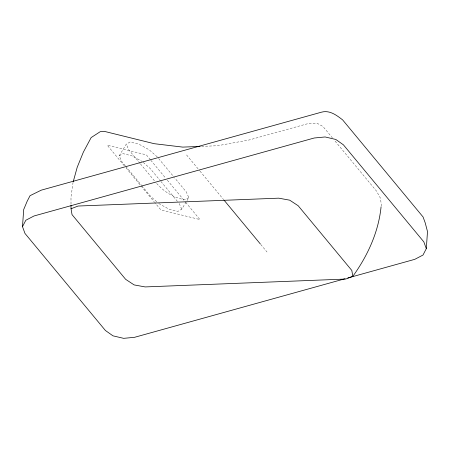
<?xml version="1.0" encoding="UTF-8"?>
<svg xmlns="http://www.w3.org/2000/svg" width="450" height="450" viewBox="0 0 450 450"><rect width="100%" height="100%" fill="white"/><g stroke="black" fill="none" stroke-linecap="round" stroke-linejoin="round"><path stroke-width="0.34" stroke-dasharray="2.25 1.69" d="M73.058 182.357L70.987 197.083L71.016 204.638M381.167 206.179L381.364 204.812L380.363 198.051L376.594 191.199L334.142 139.967M125.331 165.814L121.759 161.505L119.205 155.818L126.264 144.174L130.118 142.003L138.909 144.174L149.282 149.861L157.269 156.898M158.737 203.518L169.104 209.205L177.896 211.376L181.749 209.205L188.809 197.567L186.255 191.874L174.662 177.885M119.205 155.818L123.064 153.641L131.85 155.812L142.222 161.505M188.809 197.567L184.956 199.738C173.599 197.938 163.395 191.379 156.021 182.694M201.555 146.374L217.547 145.744L249.199 139.972L309.201 123.278L316.974 123.176L322.971 126.484L332.353 137.812M143.224 162.382L150.21 168.536L160.47 180.911M156.741 201.757L150.75 196.487L141.829 185.721M186.57 154.941L199.53 170.578M199.98 171.118L223.667 199.699M260.758 244.457L267.013 252.006M158.608 158.513L174.218 177.345M150.362 159.711L146.34 154.862L107.258 145.204L124.239 165.696M150.806 160.251L165.555 178.048M167.344 180.203L185.214 201.774M185.664 202.314L199.963 219.572L160.881 209.914L154.626 202.365M160.914 181.451L178.307 202.438M139.967 163.322L128.818 149.867L126.264 144.174M140.417 163.856L155.576 182.154M125.775 166.348L141.384 185.186M126.028 167.85L154.181 201.825M179.196 203.513L181.749 209.205"/><path stroke-width="0.67" d="M345.071 278.736L134.567 337.309L123.666 338.344L112.995 335.846L105.407 330.491L24.969 233.426L22.5 226.648L23.692 209.554L27.186 201.206L30.054 195.677L41.276 190.153L321.491 112.174C329.619 109.896 336.594 115.234 342.63 119.891L423.067 216.962L425.205 222.829L427.5 231.57L426.308 248.659L422.994 255.049L414.787 259.335L347.777 277.982M381.066 206.859C378.523 232.127 367.588 255.904 352.817 276.328L345.746 279.051L145.131 286.926L134.134 284.912L125.651 279.338L72.028 214.627L71.027 208.761L71.016 205.324M73.237 181.699L77.203 167.293L83.357 152.145L91.153 137.571L100.232 131.687L104.175 131.327L154.26 143.702L182.784 147.111L200.166 146.424M22.5 226.648L25.813 220.258L34.02 215.977L314.235 137.998L325.136 136.963L335.812 139.461L343.395 144.816L423.838 241.881L426.308 248.659M71.027 208.761L78.097 206.038L278.713 198.163L289.71 200.177L298.192 205.751L351.821 270.461L352.817 276.328M224.111 200.239L260.308 243.917"/></g></svg>
